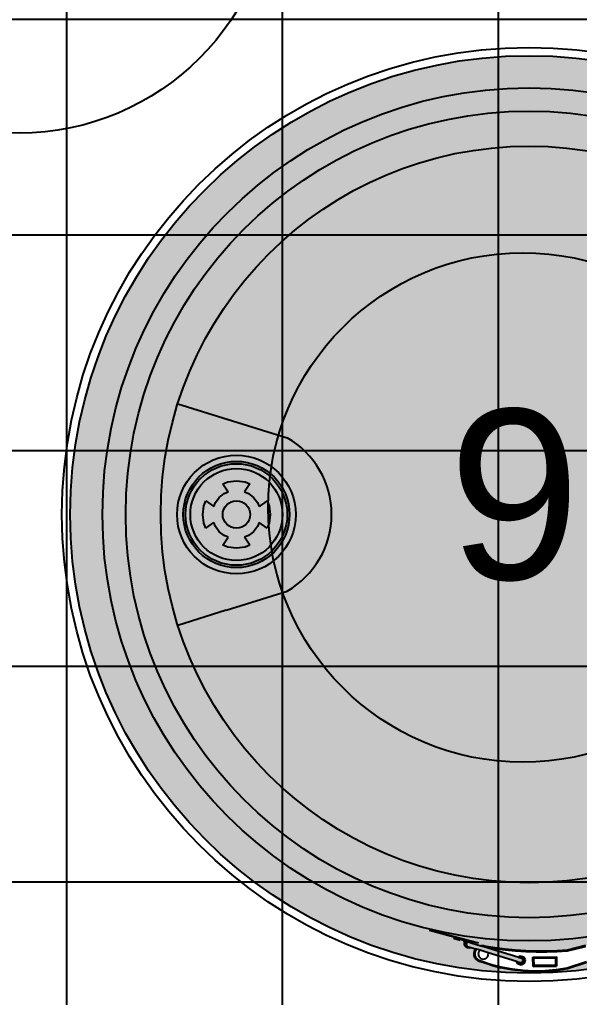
# Model space of a CAD drawing. Header units: millimetres. Extents: x -10849 to 51582, y -14593 to 28921.
# Drawn here: x 16482 to 16812, y 2860 to 3436 of the extents above; entities that cross this region are included whole.
import ezdxf

# ---------------------------------------------------------------- set-up
doc = ezdxf.new("R2010")
doc.units = ezdxf.units.MM
doc.layers.add('A-Door', color=150, linetype='Continuous')
doc.layers.add('Edges', color=7, linetype='Continuous')
doc.styles.get("Standard").update_dxf_attribs({"font": 'arial.ttf'})

# ---------------------------------------------------------------- blocks, each defined once
blk = doc.blocks.new('plasticwaterdrumplan')
at = {"layer": 'Edges'}
for p, q in [((19.145, 3.546), (22.004, 2.658)), ((20.327, 1.451), (20.452, 1.503)), ((20.327, 1.451), (20.468, 1.244)), ((20.452, 1.503), (20.68, 1.533)), ((20.68, 1.533), (20.909, 1.503)), ((21.034, 1.451), (20.892, 1.244)), ((20.909, 1.503), (21.034, 1.451)), ((20.13, 0.968), (20.231, 1.099)), ((20.231, 1.099), (20.363, 1.2)), ((20.363, 1.2), (20.468, 1.244)), ((20.892, 1.244), (20.998, 1.2)), ((20.998, 1.2), (21.129, 1.099)), ((21.129, 1.099), (21.23, 0.968)), ((19.798, 0.65), (19.828, 0.879)), ((19.828, 0.879), (19.879, 1.004)), ((19.879, 1.004), (20.087, 0.862)), ((20.087, 0.862), (20.13, 0.968)), ((20.68, 1.01), (20.773, 0.998)), ((21.23, 0.968), (21.274, 0.862)), ((21.481, 1.004), (21.274, 0.862)), ((21.481, 1.004), (21.533, 0.879)), ((21.533, 0.879), (21.563, 0.65)), ((19.828, 0.422), (19.798, 0.65)), ((21.563, 0.65), (21.533, 0.422)), ((19.879, 0.297), (19.828, 0.422)), ((19.879, 0.297), (20.087, 0.439)), ((20.13, 0.333), (20.087, 0.439)), ((20.231, 0.201), (20.13, 0.333)), ((21.23, 0.333), (21.129, 0.201)), ((21.274, 0.439), (21.23, 0.333)), ((21.481, 0.297), (21.274, 0.439)), ((21.533, 0.422), (21.481, 0.297)), ((20.363, 0.101), (20.231, 0.201)), ((20.327, -0.15), (20.468, 0.057)), ((20.468, 0.057), (20.363, 0.101)), ((20.998, 0.101), (20.892, 0.057)), ((21.034, -0.15), (20.892, 0.057)), ((21.129, 0.201), (20.998, 0.101)), ((20.452, -0.202), (20.327, -0.15)), ((20.68, -0.232), (20.452, -0.202)), ((20.909, -0.202), (20.68, -0.232)), ((21.034, -0.15), (20.909, -0.202)), ((20.411, -1.849), (22.004, -1.354)), ((20.411, -1.849), (19.15, -2.256)), ((25.724, -10.226), (26.594, -10.46)), ((25.728, -10.213), (26.776, -10.493)), ((26.359, -10.433), (26.532, -10.48)), ((26.364, -10.414), (26.537, -10.46)), ((26.537, -10.46), (26.532, -10.48)), ((26.537, -10.46), (26.59, -10.474)), ((26.599, -10.478), (26.59, -10.474)), ((26.594, -10.46), (26.602, -10.462)), ((26.607, -10.483), (26.599, -10.478)), ((26.616, -10.47), (26.602, -10.462)), ((26.602, -10.462), (26.745, -10.5)), ((26.607, -10.483), (26.614, -10.489)), ((26.623, -10.475), (26.616, -10.47)), ((26.629, -10.48), (26.623, -10.475)), ((26.635, -10.486), (26.629, -10.48)), ((26.64, -10.492), (26.635, -10.486)), ((26.621, -10.495), (26.614, -10.489)), ((26.628, -10.503), (26.621, -10.495)), ((26.633, -10.51), (26.628, -10.503)), ((26.638, -10.518), (26.633, -10.51)), ((26.642, -10.527), (26.638, -10.518)), ((26.645, -10.498), (26.64, -10.492)), ((26.641, -10.59), (26.644, -10.566)), ((26.646, -10.615), (26.641, -10.59)), ((26.645, -10.536), (26.642, -10.527)), ((26.644, -10.566), (26.654, -10.544)), ((26.649, -10.506), (26.645, -10.498)), ((26.646, -10.539), (26.645, -10.536)), ((26.65, -10.545), (26.646, -10.539)), ((26.658, -10.638), (26.646, -10.615)), ((26.653, -10.513), (26.649, -10.506)), ((26.65, -10.545), (26.649, -10.55)), ((26.658, -10.529), (26.65, -10.545)), ((26.656, -10.521), (26.653, -10.513)), ((26.654, -10.544), (26.67, -10.525)), ((26.658, -10.529), (26.656, -10.521)), ((26.676, -10.658), (26.658, -10.638)), ((26.662, -10.571), (26.66, -10.586)), ((26.66, -10.586), (26.663, -10.604)), ((26.668, -10.557), (26.662, -10.571)), ((26.663, -10.604), (26.673, -10.622)), ((26.679, -10.543), (26.668, -10.557)), ((26.67, -10.525), (26.692, -10.511)), ((26.673, -10.622), (26.688, -10.639)), ((26.699, -10.674), (26.676, -10.658)), ((26.696, -10.532), (26.679, -10.543)), ((26.696, -10.564), (26.688, -10.594)), ((26.688, -10.594), (26.696, -10.625)), ((26.688, -10.639), (26.708, -10.653)), ((26.692, -10.511), (26.717, -10.502)), ((26.718, -10.525), (26.696, -10.532)), ((26.718, -10.541), (26.696, -10.564)), ((26.696, -10.625), (26.718, -10.648)), ((26.725, -10.684), (26.699, -10.674)), ((26.708, -10.653), (26.731, -10.662)), ((26.717, -10.502), (26.745, -10.5)), ((26.742, -10.523), (26.718, -10.525)), ((26.749, -10.533), (26.718, -10.541)), ((26.718, -10.648), (26.772, -10.664)), ((26.753, -10.689), (26.725, -10.684)), ((26.731, -10.662), (26.756, -10.665)), ((26.767, -10.527), (26.742, -10.523)), ((26.745, -10.5), (26.773, -10.504)), ((26.745, -10.5), (26.772, -10.507)), ((26.78, -10.541), (26.749, -10.533)), ((26.781, -10.686), (26.753, -10.689)), ((26.756, -10.665), (26.772, -10.664)), ((26.791, -10.536), (26.767, -10.527)), ((26.8, -10.515), (26.772, -10.507)), ((26.772, -10.664), (26.81, -10.676)), ((26.773, -10.504), (26.8, -10.515)), ((26.776, -10.493), (27.012, -10.557)), ((26.776, -10.493), (26.8, -10.515)), ((26.78, -10.541), (26.805, -10.549)), ((26.806, -10.678), (26.781, -10.686)), ((26.811, -10.55), (26.791, -10.536)), ((26.8, -10.515), (26.823, -10.531)), ((26.811, -10.55), (26.805, -10.549)), ((26.81, -10.676), (26.806, -10.678)), ((26.81, -10.676), (26.933, -10.714)), ((26.812, -10.551), (26.811, -10.55)), ((26.812, -10.551), (26.846, -10.561)), ((26.823, -10.531), (26.841, -10.551)), ((26.841, -10.551), (26.846, -10.561)), ((26.846, -10.561), (27.073, -10.631)), ((26.926, -10.723), (26.902, -10.773)), ((26.904, -10.774), (26.928, -10.725)), ((26.907, -10.775), (26.931, -10.726)), ((26.911, -10.776), (26.934, -10.729)), ((26.916, -10.778), (26.938, -10.731)), ((26.943, -10.734), (26.921, -10.779)), ((26.933, -10.714), (26.926, -10.723)), ((26.928, -10.725), (26.926, -10.723)), ((26.928, -10.725), (26.936, -10.715)), ((26.931, -10.726), (26.928, -10.725)), ((26.931, -10.726), (26.94, -10.716)), ((26.934, -10.729), (26.931, -10.726)), ((26.936, -10.715), (26.933, -10.714)), ((26.934, -10.729), (26.944, -10.717)), ((26.94, -10.716), (26.936, -10.715)), ((26.938, -10.731), (26.949, -10.719)), ((26.944, -10.717), (26.94, -10.716)), ((26.955, -10.72), (26.943, -10.734)), ((26.949, -10.719), (26.944, -10.717)), ((26.955, -10.72), (26.949, -10.719)), ((27.048, -10.749), (26.955, -10.72)), ((27.073, -10.631), (27.115, -10.627)), ((27.078, -10.633), (27.073, -10.631)), ((27.078, -10.633), (27.114, -10.63)), ((27.087, -10.635), (27.078, -10.633)), ((27.087, -10.635), (27.114, -10.633)), ((27.098, -10.639), (27.087, -10.635)), ((27.098, -10.639), (27.114, -10.638)), ((27.11, -10.643), (27.098, -10.639)), ((27.11, -10.643), (27.114, -10.642)), ((27.114, -10.63), (27.115, -10.627)), ((27.114, -10.633), (27.114, -10.63)), ((27.114, -10.63), (27.168, -10.64)), ((27.114, -10.633), (27.168, -10.643)), ((27.114, -10.638), (27.114, -10.633)), ((27.114, -10.638), (27.167, -10.648)), ((27.114, -10.642), (27.166, -10.652)), ((27.148, -10.654), (27.114, -10.642)), ((27.169, -10.638), (27.115, -10.627)), ((27.165, -10.658), (27.148, -10.654)), ((28.039, -10.928), (27.148, -10.654)), ((27.165, -10.658), (27.434, -10.702)), ((27.435, -10.697), (27.166, -10.652)), ((27.436, -10.692), (27.167, -10.648)), ((27.437, -10.684), (27.168, -10.64)), ((27.436, -10.688), (27.168, -10.643)), ((27.437, -10.682), (27.169, -10.638)), ((27.434, -10.702), (27.704, -10.737)), ((27.705, -10.732), (27.435, -10.697)), ((27.706, -10.723), (27.436, -10.688)), ((27.705, -10.727), (27.436, -10.692)), ((27.437, -10.682), (27.706, -10.717)), ((27.706, -10.72), (27.437, -10.684)), ((27.704, -10.737), (27.975, -10.764)), ((27.976, -10.754), (27.705, -10.727)), ((27.976, -10.759), (27.705, -10.732)), ((27.706, -10.717), (27.977, -10.744)), ((27.977, -10.746), (27.706, -10.72)), ((27.976, -10.75), (27.706, -10.723)), ((29.804, -10.627), (29.334, -10.745)), ((29.805, -10.63), (29.334, -10.747)), ((29.806, -10.633), (29.335, -10.75)), ((29.807, -10.637), (29.335, -10.754)), ((29.808, -10.641), (29.335, -10.759)), ((29.336, -10.764), (29.809, -10.646)), ((26.902, -10.773), (26.891, -10.827)), ((26.891, -10.827), (26.896, -10.882)), ((26.894, -10.827), (26.891, -10.827)), ((26.894, -10.827), (26.904, -10.774)), ((26.898, -10.882), (26.894, -10.827)), ((26.897, -10.828), (26.894, -10.827)), ((26.896, -10.882), (26.914, -10.935)), ((26.898, -10.882), (26.896, -10.882)), ((26.897, -10.828), (26.907, -10.775)), ((26.901, -10.881), (26.897, -10.828)), ((26.902, -10.828), (26.897, -10.828)), ((26.901, -10.881), (26.898, -10.882)), ((26.916, -10.933), (26.898, -10.882)), ((26.906, -10.88), (26.901, -10.881)), ((26.919, -10.932), (26.901, -10.881)), ((26.902, -10.773), (26.904, -10.774)), ((26.902, -10.828), (26.911, -10.776)), ((26.906, -10.88), (26.902, -10.828)), ((26.904, -10.774), (26.907, -10.775)), ((26.906, -10.828), (26.916, -10.778)), ((26.91, -10.879), (26.906, -10.828)), ((26.923, -10.93), (26.906, -10.88)), ((26.907, -10.775), (26.911, -10.776)), ((26.927, -10.928), (26.91, -10.879)), ((26.921, -10.779), (26.912, -10.828)), ((26.912, -10.828), (26.916, -10.878)), ((26.916, -10.933), (26.914, -10.935)), ((26.914, -10.935), (26.945, -10.98)), ((26.916, -10.878), (26.932, -10.925)), ((26.919, -10.932), (26.916, -10.933)), ((26.947, -10.979), (26.916, -10.933)), ((26.923, -10.93), (26.919, -10.932)), ((26.95, -10.976), (26.919, -10.932)), ((26.953, -10.974), (26.923, -10.93)), ((26.956, -10.97), (26.927, -10.928)), ((26.932, -10.925), (26.96, -10.967)), ((26.945, -10.98), (26.947, -10.979)), ((26.945, -10.98), (26.987, -11.016)), ((26.947, -10.979), (26.95, -10.976)), ((26.989, -11.014), (26.947, -10.979)), ((26.95, -10.976), (26.953, -10.974)), ((26.99, -11.011), (26.95, -10.976)), ((26.993, -11.008), (26.953, -10.974)), ((26.995, -11.004), (26.956, -10.97)), ((26.96, -10.967), (26.998, -10.999)), ((27.018, -10.779), (27, -10.846)), ((27, -10.846), (27.018, -10.913)), ((27.048, -10.749), (27.018, -10.779)), ((27.018, -10.913), (27.067, -10.962)), ((27.259, -10.814), (27.048, -10.749)), ((27.067, -10.962), (27.134, -10.98)), ((27.134, -10.98), (27.201, -10.962)), ((27.201, -10.962), (27.25, -10.913)), ((27.25, -10.913), (27.268, -10.846)), ((27.268, -10.846), (27.259, -10.814)), ((28.001, -11.042), (27.259, -10.814)), ((27.975, -10.764), (28.247, -10.782)), ((28.248, -10.767), (27.976, -10.75)), ((28.248, -10.772), (27.976, -10.754)), ((28.247, -10.776), (27.976, -10.759)), ((28.248, -10.762), (27.977, -10.744)), ((28.248, -10.764), (27.977, -10.746)), ((28.039, -10.928), (28.095, -10.896)), ((28.045, -10.93), (28.039, -10.928)), ((28.096, -10.901), (28.045, -10.93)), ((28.052, -10.932), (28.045, -10.93)), ((28.096, -10.907), (28.052, -10.932)), ((28.057, -10.934), (28.052, -10.932)), ((28.097, -10.911), (28.057, -10.934)), ((28.061, -10.935), (28.057, -10.934)), ((28.097, -10.914), (28.061, -10.935)), ((28.065, -10.936), (28.061, -10.935)), ((28.065, -10.936), (28.098, -10.917)), ((28.065, -10.936), (28.106, -10.949)), ((28.095, -10.896), (28.182, -10.919)), ((28.179, -10.924), (28.096, -10.901)), ((28.096, -10.907), (28.096, -10.901)), ((28.176, -10.928), (28.096, -10.907)), ((28.097, -10.911), (28.096, -10.907)), ((28.173, -10.931), (28.097, -10.911)), ((28.097, -10.914), (28.097, -10.911)), ((28.171, -10.934), (28.097, -10.914)), ((28.098, -10.917), (28.097, -10.914)), ((28.098, -10.917), (28.169, -10.936)), ((28.106, -10.949), (28.107, -10.949)), ((28.107, -10.949), (28.11, -10.95)), ((28.11, -10.95), (28.112, -10.951)), ((28.112, -10.951), (28.115, -10.952)), ((28.145, -10.962), (28.115, -10.952)), ((28.166, -10.986), (28.145, -10.962)), ((28.172, -11.018), (28.166, -10.986)), ((28.171, -10.934), (28.169, -10.936)), ((28.169, -10.936), (28.206, -11)), ((28.173, -10.931), (28.171, -10.934)), ((28.209, -11), (28.171, -10.934)), ((28.176, -10.928), (28.173, -10.931)), ((28.212, -11), (28.173, -10.931)), ((28.179, -10.924), (28.176, -10.928)), ((28.217, -10.999), (28.176, -10.928)), ((28.222, -10.998), (28.179, -10.924)), ((28.182, -10.919), (28.228, -10.998)), ((28.2, -11.082), (28.222, -10.998)), ((28.228, -10.998), (28.204, -11.085)), ((28.217, -10.999), (28.222, -10.998)), ((28.519, -10.785), (28.247, -10.776)), ((28.247, -10.782), (28.519, -10.791)), ((28.248, -10.762), (28.52, -10.77)), ((28.52, -10.773), (28.248, -10.764)), ((28.52, -10.776), (28.248, -10.767)), ((28.519, -10.781), (28.248, -10.772)), ((28.433, -10.932), (29.046, -10.923)), ((28.436, -11.169), (28.433, -10.932)), ((28.433, -10.932), (28.438, -10.937)), ((29.041, -10.928), (28.438, -10.937)), ((28.438, -10.937), (28.441, -11.163)), ((28.438, -10.937), (28.443, -10.941)), ((29.036, -10.933), (28.443, -10.941)), ((28.443, -10.941), (28.446, -11.158)), ((28.443, -10.941), (28.447, -10.946)), ((29.032, -10.937), (28.447, -10.946)), ((28.447, -10.946), (28.45, -10.949)), ((28.447, -10.946), (28.45, -11.154)), ((29.029, -10.941), (28.45, -10.949)), ((28.45, -10.949), (28.453, -11.151)), ((28.45, -10.949), (28.453, -10.951)), ((28.453, -10.951), (29.026, -10.943)), ((28.456, -11.148), (28.453, -10.951)), ((28.792, -10.781), (28.519, -10.781)), ((28.792, -10.785), (28.519, -10.785)), ((28.519, -10.791), (28.792, -10.791)), ((28.52, -10.77), (28.791, -10.77)), ((28.791, -10.773), (28.52, -10.773)), ((28.792, -10.776), (28.52, -10.776)), ((29.063, -10.762), (28.791, -10.77)), ((29.063, -10.764), (28.791, -10.773)), ((29.063, -10.768), (28.792, -10.776)), ((29.063, -10.772), (28.792, -10.781)), ((29.064, -10.777), (28.792, -10.785)), ((28.792, -10.791), (29.064, -10.782)), ((29.026, -10.943), (29.029, -10.941)), ((29.026, -10.943), (29.029, -11.14)), ((29.029, -10.941), (29.032, -10.937)), ((29.031, -11.143), (29.029, -10.941)), ((29.032, -10.937), (29.036, -10.933)), ((29.035, -11.146), (29.032, -10.937)), ((29.036, -10.933), (29.041, -10.928)), ((29.039, -11.15), (29.036, -10.933)), ((29.041, -10.928), (29.046, -10.923)), ((29.044, -11.155), (29.041, -10.928)), ((29.046, -10.923), (29.049, -11.16)), ((29.063, -10.762), (29.334, -10.745)), ((29.334, -10.747), (29.063, -10.764)), ((29.335, -10.75), (29.063, -10.768)), ((29.326, -10.756), (29.063, -10.772)), ((29.327, -10.76), (29.064, -10.777)), ((29.064, -10.782), (29.328, -10.765)), ((29.335, -10.754), (29.326, -10.756)), ((29.326, -10.756), (29.327, -10.76)), ((29.327, -10.761), (29.332, -10.759)), ((29.332, -10.759), (29.327, -10.76)), ((29.327, -10.76), (29.327, -10.761)), ((29.327, -10.761), (29.328, -10.765)), ((29.328, -10.766), (29.336, -10.764)), ((29.328, -10.765), (29.336, -10.764)), ((29.328, -10.765), (29.328, -10.766)), ((29.332, -10.759), (29.335, -10.759)), ((29.334, -10.747), (29.334, -10.745)), ((29.335, -10.75), (29.334, -10.747)), ((29.335, -10.754), (29.335, -10.75)), ((29.335, -10.754), (29.335, -10.759)), ((29.335, -10.759), (29.336, -10.764)), ((26.989, -11.014), (26.987, -11.016)), ((26.987, -11.016), (27.037, -11.04)), ((26.99, -11.011), (26.989, -11.014)), ((27.038, -11.038), (26.989, -11.014)), ((26.993, -11.008), (26.99, -11.011)), ((27.039, -11.035), (26.99, -11.011)), ((27.041, -11.031), (26.993, -11.008)), ((27.043, -11.026), (26.995, -11.004)), ((26.998, -10.999), (27.045, -11.022)), ((27.038, -11.038), (27.037, -11.04)), ((27.314, -11.133), (27.037, -11.04)), ((27.314, -11.13), (27.038, -11.038)), ((27.315, -11.127), (27.039, -11.035)), ((27.316, -11.123), (27.041, -11.031)), ((27.318, -11.119), (27.043, -11.026)), ((27.045, -11.022), (27.319, -11.114)), ((27.597, -11.204), (27.314, -11.13)), ((27.314, -11.133), (27.596, -11.206)), ((27.597, -11.2), (27.315, -11.127)), ((27.598, -11.196), (27.316, -11.123)), ((27.599, -11.192), (27.318, -11.119)), ((27.319, -11.114), (27.6, -11.187)), ((27.883, -11.259), (27.596, -11.206)), ((27.884, -11.254), (27.597, -11.2)), ((27.883, -11.257), (27.597, -11.204)), ((27.884, -11.25), (27.598, -11.196)), ((27.885, -11.245), (27.599, -11.192)), ((27.6, -11.187), (27.886, -11.24)), ((28.173, -11.283), (27.884, -11.25)), ((28.173, -11.288), (27.884, -11.254)), ((28.174, -11.279), (27.885, -11.245)), ((27.886, -11.24), (28.174, -11.273)), ((28.038, -11.107), (28.001, -11.042)), ((28.008, -11.044), (28.001, -11.042)), ((28.008, -11.044), (28.042, -11.103)), ((28.015, -11.047), (28.008, -11.044)), ((28.015, -11.047), (28.045, -11.098)), ((28.021, -11.048), (28.015, -11.047)), ((28.021, -11.048), (28.048, -11.095)), ((28.025, -11.05), (28.021, -11.048)), ((28.025, -11.05), (28.05, -11.092)), ((28.028, -11.051), (28.025, -11.05)), ((28.028, -11.051), (28.052, -11.09)), ((28.029, -11.051), (28.028, -11.051)), ((28.052, -11.09), (28.029, -11.051)), ((28.029, -11.051), (28.068, -11.063)), ((28.126, -11.13), (28.038, -11.107)), ((28.045, -11.098), (28.042, -11.103)), ((28.042, -11.103), (28.125, -11.125)), ((28.048, -11.095), (28.045, -11.098)), ((28.045, -11.098), (28.124, -11.12)), ((28.05, -11.092), (28.048, -11.095)), ((28.048, -11.095), (28.124, -11.115)), ((28.052, -11.09), (28.05, -11.092)), ((28.05, -11.092), (28.123, -11.112)), ((28.123, -11.109), (28.052, -11.09)), ((28.078, -11.066), (28.068, -11.063)), ((28.078, -11.066), (28.086, -11.068)), ((28.086, -11.068), (28.088, -11.069)), ((28.088, -11.069), (28.093, -11.071)), ((28.093, -11.071), (28.096, -11.071)), ((28.096, -11.071), (28.099, -11.072)), ((28.099, -11.072), (28.101, -11.073)), ((28.106, -11.074), (28.101, -11.073)), ((28.106, -11.074), (28.137, -11.069)), ((28.187, -11.072), (28.123, -11.109)), ((28.123, -11.112), (28.189, -11.074)), ((28.123, -11.112), (28.123, -11.109)), ((28.124, -11.115), (28.123, -11.112)), ((28.124, -11.115), (28.192, -11.076)), ((28.124, -11.12), (28.196, -11.079)), ((28.124, -11.12), (28.124, -11.115)), ((28.125, -11.125), (28.124, -11.12)), ((28.125, -11.125), (28.2, -11.082)), ((28.204, -11.085), (28.126, -11.13)), ((28.137, -11.069), (28.161, -11.048)), ((28.161, -11.048), (28.172, -11.018)), ((28.206, -11), (28.187, -11.072)), ((28.189, -11.074), (28.187, -11.072)), ((28.189, -11.074), (28.209, -11)), ((28.192, -11.076), (28.189, -11.074)), ((28.192, -11.076), (28.212, -11)), ((28.196, -11.079), (28.192, -11.076)), ((28.196, -11.079), (28.217, -10.999)), ((28.2, -11.082), (28.196, -11.079)), ((28.206, -11), (28.209, -11)), ((28.209, -11), (28.212, -11)), ((28.212, -11), (28.217, -10.999)), ((28.436, -11.169), (29.049, -11.16)), ((28.441, -11.163), (28.436, -11.169)), ((29.044, -11.155), (28.441, -11.163)), ((28.446, -11.158), (28.441, -11.163)), ((29.039, -11.15), (28.446, -11.158)), ((28.45, -11.154), (28.446, -11.158)), ((29.035, -11.146), (28.45, -11.154)), ((28.453, -11.151), (28.45, -11.154)), ((29.031, -11.143), (28.453, -11.151)), ((28.456, -11.148), (28.453, -11.151)), ((29.029, -11.14), (28.456, -11.148)), ((28.754, -11.28), (29.043, -11.254)), ((29.031, -11.143), (29.029, -11.14)), ((29.035, -11.146), (29.031, -11.143)), ((29.039, -11.15), (29.035, -11.146)), ((29.044, -11.155), (29.039, -11.15)), ((29.043, -11.254), (29.327, -11.208)), ((29.049, -11.16), (29.044, -11.155)), ((29.327, -11.213), (29.044, -11.259)), ((29.329, -11.218), (29.045, -11.264)), ((29.331, -11.222), (29.045, -11.268)), ((29.332, -11.225), (29.045, -11.271)), ((29.046, -11.274), (29.333, -11.227)), ((29.327, -11.208), (29.33, -11.207)), ((29.327, -11.211), (29.327, -11.208)), ((29.327, -11.211), (29.33, -11.21)), ((29.327, -11.211), (29.327, -11.213)), ((29.331, -11.212), (29.327, -11.213)), ((29.327, -11.213), (29.329, -11.216)), ((29.83, -11.053), (29.329, -11.216)), ((29.329, -11.216), (29.329, -11.218)), ((29.329, -11.218), (29.33, -11.22)), ((29.33, -11.21), (29.827, -11.048)), ((29.832, -11.057), (29.33, -11.22)), ((29.33, -11.207), (29.33, -11.21)), ((29.33, -11.21), (29.331, -11.212)), ((29.33, -11.22), (29.331, -11.222)), ((29.331, -11.222), (29.332, -11.225)), ((29.834, -11.061), (29.332, -11.225)), ((29.332, -11.225), (29.333, -11.227)), ((29.836, -11.063), (29.333, -11.227)), ((29.333, -11.227), (29.334, -11.23)), ((29.837, -11.066), (29.334, -11.23)), ((28.173, -11.291), (27.883, -11.257)), ((28.172, -11.294), (27.883, -11.259)), ((28.172, -11.294), (28.464, -11.307)), ((28.464, -11.297), (28.173, -11.283)), ((28.464, -11.301), (28.173, -11.288)), ((28.464, -11.304), (28.173, -11.291)), ((28.174, -11.273), (28.464, -11.287)), ((28.464, -11.292), (28.174, -11.279)), ((28.464, -11.287), (28.754, -11.28)), ((28.754, -11.286), (28.464, -11.292)), ((28.755, -11.29), (28.464, -11.297)), ((28.755, -11.295), (28.464, -11.301)), ((28.755, -11.298), (28.464, -11.304)), ((28.755, -11.3), (28.464, -11.307)), ((29.044, -11.259), (28.754, -11.286)), ((29.045, -11.264), (28.755, -11.29)), ((29.045, -11.268), (28.755, -11.295)), ((29.045, -11.271), (28.755, -11.298)), ((29.046, -11.274), (28.755, -11.3))]:
    blk.add_line(p, q, dxfattribs=at)
for centre, radius in [((28.334, 0.652), 12.215), ((28.334, 0.652), 11.999), ((28.334, 0.652), 11.157), ((28.334, 0.652), 10.549), ((28.334, 0.652), 9.633), ((20.68, 0.65), 1.552), ((20.68, 0.65), 1.39), ((20.68, 0.65), 1.329), ((20.68, 0.65), 1.204), ((20.68, 0.65), 0.36)]:
    blk.add_circle(centre, radius, dxfattribs=at)
blk.add_arc((20.855, 0.652), 2.312, 299.8169, 60.1831, dxfattribs=at)

msp = doc.modelspace()

# ---------------------------------------------------------------- hatches: boundary and pattern name
at = {"true_color": 0x939598}
h = msp.add_hatch(dxfattribs=at)
h.set_pattern_fill('ANSI37', color=252, scale=40, angle=-45)
h.set_pattern_definition([(0, (0, -120), (3e-14, 127), []), (90, (0, -120), (-127, 4e-14), [])])
h.paths.add_polyline_path([(17088.87, 2679.14), (17088.87, 3679.14), (15888.87, 3679.14), (15888.87, 2679.14)])
h = msp.add_hatch(color=5)
h.dxf.hatch_style = 1
h.paths.add_polyline_path([(17052.4, 3144.41, 1), (16512.04, 3144.41, 1)])
h.paths.add_polyline_path([(16530.99, 3144.41, -1), (17033.44, 3144.41, -1)], flags=16)
h.paths.add_polyline_path([(16544.68, 3144.41, -1), (17019.75, 3144.41, -1)], flags=0)
h.paths.add_polyline_path([(16565.31, 3144.41, -1), (16999.12, 3144.41, -1)], flags=0)
h.paths.add_polyline_path([(16919.6, 3144.38, -1), (16989.49, 3144.38, -1)], flags=0)
h.paths.add_polyline_path([(16923.24, 3144.38, -1), (16985.85, 3144.38, -1)], flags=0)
h.paths.add_polyline_path([(16924.63, 3144.38, -1), (16984.46, 3144.38, -1)], flags=0)
h.paths.add_polyline_path([(16927.42, 3144.38, -1), (16981.67, 3144.38, -1)], flags=0)
h.paths.add_polyline_path([(16972.57, 3136.42), (16967.91, 3139.61), (16966.93, 3137.23), (16964.65, 3134.27), (16961.69, 3132), (16959.32, 3131.01), (16962.51, 3126.35), (16959.69, 3125.18), (16954.54, 3124.5), (16949.4, 3125.18), (16946.58, 3126.35), (16949.77, 3131.01), (16947.4, 3132), (16944.43, 3134.27), (16942.16, 3137.23), (16941.18, 3139.61), (16936.52, 3136.42), (16935.35, 3139.23), (16934.67, 3144.38), (16935.35, 3149.52), (16936.52, 3152.34), (16941.18, 3149.15), (16942.16, 3151.53), (16944.43, 3154.49), (16947.4, 3156.76), (16949.77, 3157.74), (16946.58, 3162.41), (16949.4, 3163.57), (16954.54, 3164.25), (16959.69, 3163.57), (16962.51, 3162.41), (16959.32, 3157.74), (16961.69, 3156.76), (16964.65, 3154.49), (16966.93, 3151.53), (16967.91, 3149.15), (16972.57, 3152.34), (16973.74, 3149.52), (16974.42, 3144.38), (16973.74, 3139.23)], flags=0)
h.paths.add_polyline_path([(16946.45, 3144.38, -1), (16962.64, 3144.38, -1)], flags=0)
h.paths.add_polyline_path([(16737.76, 2894.81), (16741.65, 2893.77), (16741.77, 2894.2), (16737.88, 2895.25)], flags=16)
h.paths.add_polyline_path([(16748.72, 2891.92), (16748.85, 2891.89), (16748.6, 2892.16)], flags=16)
h.paths.add_polyline_path([(16858.05, 2898.96), (16857.95, 2898.98), (16856.82, 2898.32), (16855.28, 2897.45), (16853.73, 2896.6), (16852.15, 2895.76), (16850.55, 2894.94), (16849.33, 2894.33), (16848.52, 2893.94), (16838.01, 2889.11), (16827.18, 2884.65), (16816.07, 2880.56), (16804.74, 2876.88), (16804.72, 2876.93), (16798.25, 2875.88), (16791.71, 2875.3), (16785.15, 2875.13), (16778.59, 2875.44), (16772.06, 2876.21), (16765.61, 2877.4), (16759.25, 2879.05), (16753.02, 2881.14), (16751.9, 2881.68), (16750.95, 2882.49), (16750.25, 2883.52), (16749.84, 2884.69), (16749.74, 2885.93), (16749.97, 2887.16), (16750.62, 2888.51), (16747.94, 2889.34), (16746.96, 2889.01), (16745.67, 2889.21), (16744.62, 2889.93), (16744.08, 2890.99), (16744.2, 2892.1), (16744.21, 2892.1), (16744.28, 2892.24), (16744.22, 2892.4), (16744.21, 2892.42), (16744.19, 2892.49), (16744.12, 2892.69), (16744.04, 2892.89), (16743.93, 2893.07), (16743.8, 2893.25), (16743.66, 2893.41), (16743.5, 2893.55), (16743.33, 2893.68), (16743.15, 2893.79), (16742.96, 2893.89), (16741.77, 2894.2), (16723.46, 2899.46), (16743.05, 2894.22), (16747.15, 2893.45), (16747.68, 2892.97), (16747.07, 2893.14), (16746.45, 2893.3), (16745.83, 2893.25), (16745.25, 2893.06), (16744.76, 2892.74), (16744.39, 2892.32), (16744.17, 2891.81), (16744.11, 2891.27), (16744.22, 2890.72), (16744.48, 2890.2), (16744.89, 2889.74), (16745.4, 2889.39), (16746, 2889.16), (16746.63, 2889.06), (16747.25, 2889.11), (16747.83, 2889.3), (16747.9, 2889.35), (16747.05, 2889.61), (16746.41, 2889.56), (16745.34, 2889.98), (16744.65, 2890.75), (16744.46, 2891.74), (16745.12, 2892.5), (16746.1, 2892.82), (16747.24, 2892.65), (16747.95, 2892.16), (16747.23, 2892.38), (16746.54, 2892.57), (16745.85, 2892.38), (16745.34, 2891.87), (16745.15, 2891.18), (16745.34, 2890.49), (16745.85, 2889.98), (16747.05, 2889.61), (16747.9, 2889.35), (16750.69, 2888.49), (16750.75, 2888.47), (16750.83, 2888.45), (16750.93, 2888.42), (16751.04, 2888.38), (16751.17, 2888.34), (16753.28, 2887.69), (16758.02, 2886.24), (16774.73, 2881.1), (16775.18, 2880.96), (16776.25, 2880.63), (16776.46, 2880.56), (16776.91, 2880.43), (16777.1, 2880.37), (16777.79, 2880.5), (16778.34, 2880.97), (16778.57, 2881.65), (16778.44, 2882.36), (16777.97, 2882.9), (16777.32, 2883.13), (16776.17, 2883.48), (16776.09, 2883.51), (16775.99, 2883.54), (16775.87, 2883.57), (16755.52, 2889.83), (16754.75, 2890.1), (16754.68, 2890.09), (16754.14, 2890.26), (16753.96, 2890.31), (16753.84, 2890.35), (16754.77, 2890.44), (16755.99, 2890.21), (16762.03, 2889.21), (16768.1, 2888.42), (16774.19, 2887.82), (16780.29, 2887.42), (16786.41, 2887.22), (16792.53, 2887.22), (16798.64, 2887.42), (16804.75, 2887.8), (16815.33, 2890.44), (16826.09, 2893.32), (16836.79, 2896.38), (16847.43, 2899.62), (16848.56, 2899.98), (16850.08, 2900.42), (16851.6, 2900.85), (16853.13, 2901.25), (16854.67, 2901.63), (16855.82, 2901.9), (16856.69, 2901.67), (16857.73, 2901.04), (16857.86, 2900.72), (16858.19, 2900.28)], flags=16)
h.paths.add_polyline_path([(16858.07, 2899.42), (16858.09, 2899.42), (16858.08, 2899.46)], flags=16)
h.paths.add_polyline_path([(16792.53, 2886.88), (16798.66, 2887.08), (16804.14, 2887.43), (16804.57, 2887.54), (16798.65, 2887.19), (16792.53, 2886.99)], flags=0)
h.paths.add_polyline_path([(16804.54, 2887.67), (16798.65, 2887.28), (16798.66, 2886.96), (16804.6, 2887.35), (16804.59, 2887.43), (16804.58, 2887.46)], flags=0)
h.paths.add_polyline_path([(16792.53, 2886.76), (16786.4, 2886.76), (16780.27, 2886.96), (16774.15, 2887.36), (16768.04, 2887.96), (16761.96, 2888.76), (16755.91, 2889.76), (16755.52, 2889.83), (16754.49, 2890.19), (16754.39, 2890.18), (16754.52, 2890.14), (16755.93, 2889.88), (16761.98, 2888.88), (16768.06, 2888.08), (16774.16, 2887.48), (16780.27, 2887.08), (16786.4, 2886.88), (16792.53, 2886.88)], flags=16)
h.paths.add_polyline_path([(16858.24, 2899.86), (16857.9, 2899.8), (16857.82, 2899.01), (16857.85, 2899), (16857.93, 2898.99), (16857.2, 2898.54), (16856.05, 2897.88), (16854.51, 2897.02), (16852.94, 2896.17), (16851.35, 2895.35), (16850.14, 2894.74), (16850.09, 2894.78), (16849.28, 2894.38), (16848.47, 2893.98), (16837.96, 2889.16), (16827.14, 2884.7), (16816.04, 2880.62), (16804.58, 2876.89), (16804.58, 2876.97), (16798.25, 2875.94), (16791.71, 2875.34), (16785.15, 2875.19), (16778.59, 2875.5), (16772.07, 2876.26), (16765.62, 2877.46), (16759.27, 2879.11), (16753.05, 2881.2), (16751.93, 2881.73), (16751, 2882.53), (16750.31, 2883.55), (16749.9, 2884.71), (16749.81, 2885.93), (16750.03, 2887.14), (16750.56, 2888.25), (16750.51, 2888.28), (16750.69, 2888.49), (16751.17, 2888.34), (16750.9, 2888.03), (16750.41, 2887.02), (16750.2, 2885.91), (16750.29, 2884.79), (16750.66, 2883.73), (16751.3, 2882.8), (16752.15, 2882.06), (16753.19, 2881.56), (16759.38, 2879.49), (16765.71, 2877.85), (16772.13, 2876.65), (16778.62, 2875.89), (16785.15, 2875.59), (16791.69, 2875.73), (16798.2, 2876.33), (16804.58, 2877.37), (16805.05, 2877.45), (16815.85, 2880.96), (16826.9, 2885.03), (16837.68, 2889.47), (16848.15, 2894.28), (16849.75, 2895.06), (16851.34, 2895.87), (16852.13, 2896.28), (16853.68, 2897.11), (16854.46, 2897.54), (16855.98, 2898.39), (16857.22, 2899.11), (16857.29, 2899.33), (16857.33, 2899.69), (16857.29, 2900.03), (16857.15, 2900.36), (16856.94, 2900.65), (16856.65, 2900.91), (16856.28, 2901.13), (16855.85, 2901.31), (16855.57, 2901.38), (16854.37, 2901.1), (16853.61, 2900.91), (16852.1, 2900.52), (16851.35, 2900.31), (16849.85, 2899.89), (16849.1, 2899.67), (16836.95, 2895.96), (16826.22, 2892.89), (16815.43, 2890.01), (16804.78, 2887.36), (16804.6, 2887.32), (16804.53, 2887.74), (16798.64, 2887.35), (16792.53, 2887.16), (16792.53, 2886.99), (16786.4, 2886.99), (16780.28, 2887.19), (16774.17, 2887.59), (16768.07, 2888.19), (16762, 2888.99), (16755.95, 2889.98), (16754.4, 2890.28), (16754.14, 2890.26), (16753.96, 2890.31), (16754.76, 2890.38), (16755.98, 2890.15), (16762.02, 2889.15), (16768.09, 2888.35), (16774.18, 2887.76), (16780.29, 2887.36), (16786.41, 2887.16), (16792.53, 2887.16), (16798.64, 2887.35), (16804.75, 2887.75), (16815.35, 2890.38), (16826.11, 2893.26), (16836.81, 2896.32), (16847.45, 2899.57), (16848.58, 2899.92), (16850.1, 2900.37), (16851.62, 2900.79), (16853.15, 2901.19), (16854.68, 2901.57), (16855.79, 2901.83), (16855.82, 2901.9), (16856.38, 2901.73), (16856.4, 2901.75), (16857.16, 2901.43), (16857.85, 2900.82)], flags=16)
h.paths.add_polyline_path([(16857.91, 2900.62), (16857.92, 2900.63), (16857.86, 2900.69)], flags=16)
h.paths.add_polyline_path([(16848.33, 2894.11), (16837.85, 2889.29), (16827.04, 2884.84), (16815.96, 2880.76), (16804.66, 2877.08), (16804.7, 2876.99), (16816.01, 2880.68), (16827.1, 2884.76), (16837.91, 2889.22), (16848.41, 2894.04), (16849.22, 2894.43), (16850.03, 2894.83), (16850.83, 2895.24), (16851.63, 2895.65), (16852.42, 2896.06), (16853.21, 2896.48), (16853.99, 2896.9), (16854.77, 2897.32), (16855.54, 2897.75), (16856.3, 2898.19), (16857.06, 2898.62), (16857.31, 2898.77), (16857.35, 2898.91), (16855.83, 2898.03), (16854.29, 2897.17), (16852.73, 2896.33), (16851.15, 2895.51), (16849.54, 2894.7)], flags=0)
h.paths.add_polyline_path([(16805.09, 2877.34), (16804.59, 2877.25), (16804.62, 2877.19)], flags=0)
h.paths.add_polyline_path([(16857.95, 2900.21), (16857.78, 2900.17), (16857.66, 2899.09), (16856.59, 2898.46), (16855.06, 2897.6), (16853.51, 2896.75), (16851.94, 2895.92), (16850.35, 2895.1), (16849.14, 2894.5), (16849.05, 2894.58), (16849.85, 2894.98), (16850.65, 2895.38), (16851.45, 2895.79), (16852.23, 2896.2), (16853.02, 2896.62), (16853.8, 2897.04), (16854.57, 2897.46), (16855.34, 2897.89), (16856.1, 2898.32), (16856.85, 2898.75), (16857.48, 2899.12), (16857.54, 2899.73), (16857.49, 2900.09), (16857.36, 2900.43), (16857.13, 2900.73), (16856.83, 2901.01), (16856.44, 2901.24), (16855.99, 2901.42), (16855.63, 2901.52), (16855.11, 2901.39), (16854.35, 2901.21), (16853.59, 2901.02), (16852.83, 2900.83), (16852.07, 2900.63), (16851.31, 2900.42), (16850.56, 2900.21), (16849.81, 2900), (16849.06, 2899.78), (16848.31, 2899.55), (16847.56, 2899.32), (16836.91, 2896.07), (16826.19, 2893), (16815.41, 2890.12), (16804.77, 2887.48), (16804.78, 2887.36), (16804.26, 2887.33), (16804.77, 2887.49), (16804.75, 2887.68), (16815.36, 2890.32), (16826.13, 2893.19), (16836.84, 2896.25), (16847.48, 2899.5), (16848.61, 2899.85), (16850.12, 2900.3), (16851.64, 2900.72), (16853.16, 2901.12), (16854.69, 2901.5), (16855.75, 2901.75), (16855.79, 2901.83), (16856.33, 2901.69), (16856.38, 2901.73), (16856.88, 2901.52), (16857.31, 2901.27), (16857.22, 2901.22)], flags=0)
h.paths.add_polyline_path([(16857.19, 2900.97), (16856.59, 2901.33), (16856.12, 2901.53), (16855.7, 2901.64), (16855.09, 2901.5), (16854.33, 2901.32), (16853.56, 2901.13), (16852.8, 2900.93), (16852.04, 2900.73), (16851.28, 2900.53), (16850.53, 2900.32), (16849.77, 2900.1), (16849.02, 2899.88), (16848.27, 2899.65), (16848.18, 2899.86), (16849.32, 2900.2), (16850.84, 2900.64), (16852.37, 2901.05), (16853.9, 2901.44), (16855.47, 2901.82), (16856.24, 2901.62), (16856.33, 2901.69), (16856.82, 2901.48), (16857.24, 2901.23), (16857.07, 2901.14)], flags=16)
h.paths.add_polyline_path([(16852.49, 2896.01), (16853.28, 2896.43), (16854.06, 2896.85), (16854.84, 2897.28), (16855.61, 2897.71), (16856.76, 2898.36), (16857.13, 2898.58), (16855.99, 2897.92), (16854.45, 2897.06), (16852.88, 2896.22)], flags=16)
h.paths.add_polyline_path([(16855.07, 2901.59), (16855.06, 2901.66), (16854.29, 2901.48), (16854.31, 2901.41)], flags=0)
h.paths.add_polyline_path([(16849.74, 2900.19), (16849.72, 2900.25), (16850.48, 2900.47), (16850.5, 2900.4)], flags=0)
h.paths.add_polyline_path([(16798.24, 2876.01), (16791.71, 2875.41), (16785.15, 2875.27), (16778.6, 2875.57), (16772.08, 2876.33), (16765.64, 2877.53), (16759.29, 2879.18), (16753.07, 2881.26), (16751.97, 2881.79), (16751.05, 2882.58), (16750.37, 2883.58), (16749.97, 2884.72), (16749.88, 2885.93), (16750.1, 2887.12), (16750.63, 2888.21), (16750.86, 2888.48), (16750.7, 2888.16), (16750.98, 2888.48), (16750.3, 2887.05), (16750.08, 2885.92), (16750.17, 2884.76), (16750.55, 2883.67), (16751.21, 2882.72), (16752.09, 2881.96), (16753.15, 2881.45), (16759.35, 2879.38), (16765.68, 2877.73), (16772.11, 2876.53), (16778.61, 2875.77), (16785.15, 2875.47), (16791.69, 2875.62), (16798.21, 2876.22), (16804.59, 2877.25), (16804.58, 2877.29), (16804.66, 2877.32), (16804.71, 2877.07)], flags=0)
h.paths.add_polyline_path([(16798.25, 2883.78), (16798.33, 2878.45), (16784.52, 2878.25), (16784.45, 2883.59)], flags=0)
h.paths.add_polyline_path([(16797.87, 2883.38), (16797.93, 2878.83), (16784.91, 2878.65), (16784.85, 2883.2)], flags=0)
h.paths.add_polyline_path([(16778.81, 2883.87), (16779.83, 2882.1), (16779.31, 2880.13), (16777.54, 2879.11), (16775.57, 2879.64), (16774.73, 2881.1), (16774.89, 2881.05), (16775.36, 2880.9), (16775.87, 2880.03), (16777.47, 2879.6), (16778.92, 2880.43), (16779.35, 2882.04), (16778.51, 2883.48), (16776.91, 2883.91), (16776.17, 2883.48), (16775.57, 2883.66), (16776.84, 2884.4)], flags=0)
h.paths.add_polyline_path([(16778.74, 2883.77), (16779.71, 2882.08), (16779.21, 2880.21), (16777.52, 2879.24), (16775.65, 2879.74), (16774.89, 2881.05), (16775.34, 2880.91), (16775.91, 2879.95), (16777.48, 2879.53), (16778.97, 2880.39), (16779.41, 2882.05), (16778.55, 2883.53), (16776.9, 2883.97), (16776.09, 2883.51), (16775.73, 2883.62), (16776.86, 2884.27)], flags=0)
h.paths.add_polyline_path([(16775.65, 2879.95), (16775.78, 2879.91), (16775.18, 2880.96), (16775.04, 2881)], flags=0)
h.paths.add_polyline_path([(16775.95, 2879.77), (16775.83, 2879.98), (16775.72, 2879.83)], flags=0)
h.paths.add_polyline_path([(16778.66, 2883.67), (16779.59, 2882.07), (16779.11, 2880.28), (16777.51, 2879.35), (16777.49, 2879.45), (16779.03, 2880.34), (16779.49, 2882.06), (16778.6, 2883.59), (16776.76, 2884.09), (16776.88, 2884.15)], flags=0)
h.paths.add_polyline_path([(16747.95, 2892.16), (16747.93, 2892.18), (16747.79, 2892.21)], flags=0)
h.paths.add_polyline_path([(16744.79, 2892.21), (16744.41, 2891.35), (16744.51, 2891.16), (16744.61, 2892.09)], flags=16)
h.paths.add_polyline_path([(16747.68, 2892.97), (16747.08, 2893.2), (16746.45, 2893.3), (16743.53, 2894.07), (16744.24, 2893.37), (16744.37, 2893.01), (16744.29, 2893.18), (16744.2, 2893.34), (16744.09, 2893.49), (16743.97, 2893.63), (16743.84, 2893.76), (16743.7, 2893.88), (16743.55, 2893.98), (16743.22, 2894.15), (16746.45, 2893.3), (16747.41, 2893.16)], flags=16)
h.paths.add_polyline_path([(16574.94, 3144.38, -1), (16644.84, 3144.38, -1)], flags=0)
h.paths.add_polyline_path([(16578.58, 3144.38, -1), (16641.2, 3144.38, -1)], flags=0)
h.paths.add_polyline_path([(16579.97, 3144.38, -1), (16639.81, 3144.38, -1)], flags=0)
h.paths.add_polyline_path([(16582.77, 3144.38, -1), (16637.01, 3144.38, -1)], flags=0)
h.paths.add_polyline_path([(16629.08, 3139.23), (16627.92, 3136.42), (16623.25, 3139.61), (16622.27, 3137.23), (16620, 3134.27), (16617.04, 3132), (16614.66, 3131.01), (16617.85, 3126.35), (16615.03, 3125.18), (16609.89, 3124.5), (16604.74, 3125.18), (16601.93, 3126.35), (16605.12, 3131.01), (16602.74, 3132), (16599.78, 3134.27), (16597.51, 3137.23), (16596.52, 3139.61), (16591.86, 3136.42), (16590.69, 3139.23), (16590.01, 3144.38), (16590.69, 3149.52), (16591.86, 3152.34), (16596.52, 3149.15), (16597.51, 3151.53), (16599.78, 3154.49), (16602.74, 3156.76), (16605.12, 3157.74), (16601.93, 3162.41), (16604.74, 3163.57), (16609.89, 3164.25), (16615.03, 3163.57), (16617.85, 3162.41), (16614.66, 3157.74), (16617.04, 3156.76), (16620, 3154.49), (16622.27, 3151.53), (16623.25, 3149.15), (16627.92, 3152.34), (16629.08, 3149.52), (16629.76, 3144.38)], flags=0)
h.paths.add_polyline_path([(16601.79, 3144.38, -1), (16617.98, 3144.38, -1)], flags=0)
h = msp.add_hatch(color=5)
h.dxf.hatch_style = 1
h.paths.add_polyline_path([(17033.44, 3144.41, 1), (16530.99, 3144.41, 1)])
h.paths.add_polyline_path([(16544.68, 3144.41, -1), (17019.75, 3144.41, -1)], flags=16)
h.paths.add_polyline_path([(16565.31, 3144.41, -1), (16999.12, 3144.41, -1)], flags=0)
h.paths.add_polyline_path([(16919.6, 3144.38, -1), (16989.49, 3144.38, -1)], flags=0)
h.paths.add_polyline_path([(16923.24, 3144.38, -1), (16985.85, 3144.38, -1)], flags=0)
h.paths.add_polyline_path([(16924.63, 3144.38, -1), (16984.46, 3144.38, -1)], flags=0)
h.paths.add_polyline_path([(16927.42, 3144.38, -1), (16981.67, 3144.38, -1)], flags=0)
h.paths.add_polyline_path([(16972.57, 3136.42), (16967.91, 3139.61), (16966.93, 3137.23), (16964.65, 3134.27), (16961.69, 3132), (16959.32, 3131.01), (16962.51, 3126.35), (16959.69, 3125.18), (16954.54, 3124.5), (16949.4, 3125.18), (16946.58, 3126.35), (16949.77, 3131.01), (16947.4, 3132), (16944.43, 3134.27), (16942.16, 3137.23), (16941.18, 3139.61), (16936.52, 3136.42), (16935.35, 3139.23), (16934.67, 3144.38), (16935.35, 3149.52), (16936.52, 3152.34), (16941.18, 3149.15), (16942.16, 3151.53), (16944.43, 3154.49), (16947.4, 3156.76), (16949.77, 3157.74), (16946.58, 3162.41), (16949.4, 3163.57), (16954.54, 3164.25), (16959.69, 3163.57), (16962.51, 3162.41), (16959.32, 3157.74), (16961.69, 3156.76), (16964.65, 3154.49), (16966.93, 3151.53), (16967.91, 3149.15), (16972.57, 3152.34), (16973.74, 3149.52), (16974.42, 3144.38), (16973.74, 3139.23)], flags=0)
h.paths.add_polyline_path([(16946.45, 3144.38, -1), (16962.64, 3144.38, -1)], flags=0)
h.paths.add_polyline_path([(16574.94, 3144.38, -1), (16644.84, 3144.38, -1)], flags=0)
h.paths.add_polyline_path([(16578.58, 3144.38, -1), (16641.2, 3144.38, -1)], flags=0)
h.paths.add_polyline_path([(16579.97, 3144.38, -1), (16639.81, 3144.38, -1)], flags=0)
h.paths.add_polyline_path([(16582.77, 3144.38, -1), (16637.01, 3144.38, -1)], flags=0)
h.paths.add_polyline_path([(16629.76, 3144.38), (16629.08, 3139.23), (16627.92, 3136.42), (16623.25, 3139.61), (16622.27, 3137.23), (16620, 3134.27), (16617.04, 3132), (16614.66, 3131.01), (16617.85, 3126.35), (16615.03, 3125.18), (16609.89, 3124.5), (16604.74, 3125.18), (16601.93, 3126.35), (16605.12, 3131.01), (16602.74, 3132), (16599.78, 3134.27), (16597.51, 3137.23), (16596.52, 3139.61), (16591.86, 3136.42), (16590.69, 3139.23), (16590.01, 3144.38), (16590.69, 3149.52), (16591.86, 3152.34), (16596.52, 3149.15), (16597.51, 3151.53), (16599.78, 3154.49), (16602.74, 3156.76), (16605.12, 3157.74), (16601.93, 3162.41), (16604.74, 3163.57), (16609.89, 3164.25), (16615.03, 3163.57), (16617.85, 3162.41), (16614.66, 3157.74), (16617.04, 3156.76), (16620, 3154.49), (16622.27, 3151.53), (16623.25, 3149.15), (16627.92, 3152.34), (16629.08, 3149.52)], flags=0)
h.paths.add_polyline_path([(16601.79, 3144.38, -1), (16617.98, 3144.38, -1)], flags=0)
h = msp.add_hatch(color=5)
h.dxf.hatch_style = 1
h.paths.add_polyline_path([(17019.75, 3144.41, 1), (16544.68, 3144.41, 1)])
h.paths.add_polyline_path([(16565.31, 3144.41, -1), (16999.12, 3144.41, -1)], flags=16)
h.paths.add_polyline_path([(16919.6, 3144.38, -1), (16989.49, 3144.38, -1)], flags=0)
h.paths.add_polyline_path([(16923.24, 3144.38, -1), (16985.85, 3144.38, -1)], flags=0)
h.paths.add_polyline_path([(16924.63, 3144.38, -1), (16984.46, 3144.38, -1)], flags=0)
h.paths.add_polyline_path([(16927.42, 3144.38, -1), (16981.67, 3144.38, -1)], flags=0)
h.paths.add_polyline_path([(16972.57, 3136.42), (16967.91, 3139.61), (16966.93, 3137.23), (16964.65, 3134.27), (16961.69, 3132), (16959.32, 3131.01), (16962.51, 3126.35), (16959.69, 3125.18), (16954.54, 3124.5), (16949.4, 3125.18), (16946.58, 3126.35), (16949.77, 3131.01), (16947.4, 3132), (16944.43, 3134.27), (16942.16, 3137.23), (16941.18, 3139.61), (16936.52, 3136.42), (16935.35, 3139.23), (16934.67, 3144.38), (16935.35, 3149.52), (16936.52, 3152.34), (16941.18, 3149.15), (16942.16, 3151.53), (16944.43, 3154.49), (16947.4, 3156.76), (16949.77, 3157.74), (16946.58, 3162.41), (16949.4, 3163.57), (16954.54, 3164.25), (16959.69, 3163.57), (16962.51, 3162.41), (16959.32, 3157.74), (16961.69, 3156.76), (16964.65, 3154.49), (16966.93, 3151.53), (16967.91, 3149.15), (16972.57, 3152.34), (16973.74, 3149.52), (16974.42, 3144.38), (16973.74, 3139.23)], flags=0)
h.paths.add_polyline_path([(16946.45, 3144.38, -1), (16962.64, 3144.38, -1)], flags=0)
h.paths.add_polyline_path([(16574.94, 3144.38, -1), (16644.84, 3144.38, -1)], flags=0)
h.paths.add_polyline_path([(16578.58, 3144.38, -1), (16641.2, 3144.38, -1)], flags=0)
h.paths.add_polyline_path([(16579.97, 3144.38, -1), (16639.81, 3144.38, -1)], flags=0)
h.paths.add_polyline_path([(16582.77, 3144.38, -1), (16637.01, 3144.38, -1)], flags=0)
h.paths.add_polyline_path([(16629.76, 3144.38), (16629.08, 3139.23), (16627.92, 3136.42), (16623.25, 3139.61), (16622.27, 3137.23), (16620, 3134.27), (16617.04, 3132), (16614.66, 3131.01), (16617.85, 3126.35), (16615.03, 3125.18), (16609.89, 3124.5), (16604.74, 3125.18), (16601.93, 3126.35), (16605.12, 3131.01), (16602.74, 3132), (16599.78, 3134.27), (16597.51, 3137.23), (16596.52, 3139.61), (16591.86, 3136.42), (16590.69, 3139.23), (16590.01, 3144.38), (16590.69, 3149.52), (16591.86, 3152.34), (16596.52, 3149.15), (16597.51, 3151.53), (16599.78, 3154.49), (16602.74, 3156.76), (16605.12, 3157.74), (16601.93, 3162.41), (16604.74, 3163.57), (16609.89, 3164.25), (16615.03, 3163.57), (16617.85, 3162.41), (16614.66, 3157.74), (16617.04, 3156.76), (16620, 3154.49), (16622.27, 3151.53), (16623.25, 3149.15), (16627.92, 3152.34), (16629.08, 3149.52)], flags=0)
h.paths.add_polyline_path([(16601.79, 3144.38, -1), (16617.98, 3144.38, -1)], flags=0)
h = msp.add_hatch(color=5)
h.dxf.hatch_style = 1
h.paths.add_polyline_path([(16924.73, 3189.57), (16989.1, 3209.59, 0.733419), (16575.33, 3209.59), (16639.7, 3189.57, -0.579483), (16639.7, 3099.25), (16603.83, 3088.1), (16575.42, 3078.94, 0.732317), (16989.01, 3078.94), (16960.6, 3088.1), (16924.73, 3099.25, -0.579483)])
h = msp.add_hatch(color=5)
h.dxf.hatch_style = 1
h.paths.add_polyline_path([(16639.7, 3099.25, 0.579483), (16639.7, 3189.57), (16575.33, 3209.59, 0.076445), (16565.31, 3144.41, 0.076806), (16575.42, 3078.94), (16603.83, 3088.1)])
h.paths.add_polyline_path([(16574.94, 3144.38, -1), (16644.84, 3144.38, -1)], flags=16)
h.paths.add_polyline_path([(16578.58, 3144.38, -1), (16641.2, 3144.38, -1)], flags=0)
h.paths.add_polyline_path([(16579.97, 3144.38, -1), (16639.81, 3144.38, -1)], flags=0)
h.paths.add_polyline_path([(16582.77, 3144.38, -1), (16637.01, 3144.38, -1)], flags=0)
h.paths.add_polyline_path([(16601.93, 3126.35), (16605.12, 3131.01), (16602.74, 3132), (16599.78, 3134.27), (16597.51, 3137.23), (16596.52, 3139.61), (16591.86, 3136.42), (16590.69, 3139.23), (16590.01, 3144.38), (16590.69, 3149.52), (16591.86, 3152.34), (16596.52, 3149.15), (16597.51, 3151.53), (16599.78, 3154.49), (16602.74, 3156.76), (16605.12, 3157.74), (16601.93, 3162.41), (16604.74, 3163.57), (16609.89, 3164.25), (16615.03, 3163.57), (16617.85, 3162.41), (16614.66, 3157.74), (16617.04, 3156.76), (16620, 3154.49), (16622.27, 3151.53), (16623.25, 3149.15), (16627.92, 3152.34), (16629.08, 3149.52), (16629.76, 3144.38), (16629.08, 3139.23), (16627.92, 3136.42), (16623.25, 3139.61), (16622.27, 3137.23), (16620, 3134.27), (16617.04, 3132), (16614.66, 3131.01), (16617.85, 3126.35), (16615.03, 3125.18), (16609.89, 3124.5), (16604.74, 3125.18)], flags=0)
h.paths.add_polyline_path([(16601.79, 3144.38, -1), (16617.98, 3144.38, -1)], flags=0)
at = {"true_color": 0x000000}
h = msp.add_hatch(color=18, dxfattribs=at)
h.dxf.hatch_style = 1
h.paths.add_polyline_path([(16644.84, 3144.38, 1), (16574.94, 3144.38, 1)])
h.paths.add_polyline_path([(16578.58, 3144.38, -1), (16641.2, 3144.38, -1)], flags=16)
h.paths.add_polyline_path([(16579.97, 3144.38, -1), (16639.81, 3144.38, -1)], flags=0)
h.paths.add_polyline_path([(16582.77, 3144.38, -1), (16637.01, 3144.38, -1)], flags=0)
h.paths.add_polyline_path([(16629.08, 3139.23), (16627.92, 3136.42), (16623.25, 3139.61), (16622.27, 3137.23), (16620, 3134.27), (16617.04, 3132), (16614.66, 3131.01), (16617.85, 3126.35), (16615.03, 3125.18), (16609.89, 3124.5), (16604.74, 3125.18), (16601.93, 3126.35), (16605.12, 3131.01), (16602.74, 3132), (16599.78, 3134.27), (16597.51, 3137.23), (16596.52, 3139.61), (16591.86, 3136.42), (16590.69, 3139.23), (16590.01, 3144.38), (16590.69, 3149.52), (16591.86, 3152.34), (16596.52, 3149.15), (16597.51, 3151.53), (16599.78, 3154.49), (16602.74, 3156.76), (16605.12, 3157.74), (16601.93, 3162.41), (16604.74, 3163.57), (16609.89, 3164.25), (16615.03, 3163.57), (16617.85, 3162.41), (16614.66, 3157.74), (16617.04, 3156.76), (16620, 3154.49), (16622.27, 3151.53), (16623.25, 3149.15), (16627.92, 3152.34), (16629.08, 3149.52), (16629.76, 3144.38)], flags=0)
h.paths.add_polyline_path([(16601.79, 3144.38, -1), (16617.98, 3144.38, -1)], flags=0)
h = msp.add_hatch(color=18, dxfattribs=at)
h.dxf.hatch_style = 1
h.paths.add_polyline_path([(16641.2, 3144.38, 1), (16578.58, 3144.38, 1)])
h.paths.add_polyline_path([(16579.97, 3144.38, -1), (16639.81, 3144.38, -1)], flags=16)
h.paths.add_polyline_path([(16582.77, 3144.38, -1), (16637.01, 3144.38, -1)], flags=0)
h.paths.add_polyline_path([(16629.08, 3139.23), (16627.92, 3136.42), (16623.25, 3139.61), (16622.27, 3137.23), (16620, 3134.27), (16617.04, 3132), (16614.66, 3131.01), (16617.85, 3126.35), (16615.03, 3125.18), (16609.89, 3124.5), (16604.74, 3125.18), (16601.93, 3126.35), (16605.12, 3131.01), (16602.74, 3132), (16599.78, 3134.27), (16597.51, 3137.23), (16596.52, 3139.61), (16591.86, 3136.42), (16590.69, 3139.23), (16590.01, 3144.38), (16590.69, 3149.52), (16591.86, 3152.34), (16596.52, 3149.15), (16597.51, 3151.53), (16599.78, 3154.49), (16602.74, 3156.76), (16605.12, 3157.74), (16601.93, 3162.41), (16604.74, 3163.57), (16609.89, 3164.25), (16615.03, 3163.57), (16617.85, 3162.41), (16614.66, 3157.74), (16617.04, 3156.76), (16620, 3154.49), (16622.27, 3151.53), (16623.25, 3149.15), (16627.92, 3152.34), (16629.08, 3149.52), (16629.76, 3144.38)], flags=0)
h.paths.add_polyline_path([(16601.79, 3144.38, -1), (16617.98, 3144.38, -1)], flags=0)
h = msp.add_hatch(color=18, dxfattribs=at)
h.dxf.hatch_style = 1
h.paths.add_polyline_path([(16639.81, 3144.38, 1), (16579.97, 3144.38, 1)])
h.paths.add_polyline_path([(16582.77, 3144.38, -1), (16637.01, 3144.38, -1)], flags=16)
h.paths.add_polyline_path([(16629.08, 3139.23), (16627.92, 3136.42), (16623.25, 3139.61), (16622.27, 3137.23), (16620, 3134.27), (16617.04, 3132), (16614.66, 3131.01), (16617.85, 3126.35), (16615.03, 3125.18), (16609.89, 3124.5), (16604.74, 3125.18), (16601.93, 3126.35), (16605.12, 3131.01), (16602.74, 3132), (16599.78, 3134.27), (16597.51, 3137.23), (16596.52, 3139.61), (16591.86, 3136.42), (16590.69, 3139.23), (16590.01, 3144.38), (16590.69, 3149.52), (16591.86, 3152.34), (16596.52, 3149.15), (16597.51, 3151.53), (16599.78, 3154.49), (16602.74, 3156.76), (16605.12, 3157.74), (16601.93, 3162.41), (16604.74, 3163.57), (16609.89, 3164.25), (16615.03, 3163.57), (16617.85, 3162.41), (16614.66, 3157.74), (16617.04, 3156.76), (16620, 3154.49), (16622.27, 3151.53), (16623.25, 3149.15), (16627.92, 3152.34), (16629.08, 3149.52), (16629.76, 3144.38)], flags=0)
h.paths.add_polyline_path([(16601.79, 3144.38, -1), (16617.98, 3144.38, -1)], flags=0)
h = msp.add_hatch(color=18, dxfattribs=at)
h.dxf.hatch_style = 1
h.paths.add_polyline_path([(16637.01, 3144.38, 1), (16582.77, 3144.38, 1)])
h.paths.add_polyline_path([(16601.79, 3144.38, -1), (16617.98, 3144.38, -1)], flags=0)
h.paths.add_polyline_path([(16623.25, 3139.61), (16627.92, 3136.42), (16629.08, 3139.23), (16629.76, 3144.38), (16629.08, 3149.52), (16627.92, 3152.34), (16623.25, 3149.15), (16622.27, 3151.53), (16620, 3154.49), (16617.04, 3156.76), (16614.66, 3157.74), (16617.85, 3162.41), (16615.03, 3163.57), (16609.89, 3164.25), (16604.74, 3163.57), (16601.93, 3162.41), (16605.12, 3157.74), (16602.74, 3156.76), (16599.78, 3154.49), (16597.51, 3151.53), (16596.52, 3149.15), (16591.86, 3152.34), (16590.69, 3149.52), (16590.01, 3144.38), (16590.69, 3139.23), (16591.86, 3136.42), (16596.52, 3139.61), (16597.51, 3137.23), (16599.78, 3134.27), (16602.74, 3132), (16605.12, 3131.01), (16601.93, 3126.35), (16604.74, 3125.18), (16609.89, 3124.5), (16615.03, 3125.18), (16617.85, 3126.35), (16614.66, 3131.01), (16617.04, 3132), (16620, 3134.27), (16622.27, 3137.23)], flags=16)
h = msp.add_hatch(color=18, dxfattribs=at)
h.dxf.hatch_style = 1
h.paths.add_polyline_path([(16629.08, 3149.52), (16627.92, 3152.34), (16623.25, 3149.15), (16622.27, 3151.53), (16620, 3154.49), (16617.04, 3156.76), (16614.66, 3157.74), (16617.85, 3162.41), (16615.03, 3163.57), (16609.89, 3164.25), (16604.74, 3163.57), (16601.93, 3162.41), (16605.12, 3157.74), (16602.74, 3156.76), (16599.78, 3154.49), (16597.51, 3151.53), (16596.52, 3149.15), (16591.86, 3152.34), (16590.69, 3149.52), (16590.01, 3144.38), (16590.69, 3139.23), (16591.86, 3136.42), (16596.52, 3139.61), (16597.51, 3137.23), (16599.78, 3134.27), (16602.74, 3132), (16605.12, 3131.01), (16601.93, 3126.35), (16604.74, 3125.18), (16609.89, 3124.5), (16615.03, 3125.18), (16617.85, 3126.35), (16614.66, 3131.01), (16617.04, 3132), (16620, 3134.27), (16622.27, 3137.23), (16623.25, 3139.61), (16627.92, 3136.42), (16629.08, 3139.23), (16629.76, 3144.38)])
h.paths.add_polyline_path([(16617.98, 3144.38, -1), (16601.79, 3144.38, -1)], flags=16)
h = msp.add_hatch(color=18, dxfattribs=at)
h.dxf.hatch_style = 1
h.paths.add_polyline_path([(16611.98, 3152.2), (16609.89, 3152.47, 0.414214), (16601.79, 3144.38, 1), (16617.98, 3144.38, 0.339454)])

# ---------------------------------------------------------------- linework, layer by layer
at = {"color": 5}
msp.add_circle((16481.95, 3519.03), 150, dxfattribs=at)
at = {"color": 7, "true_color": 0xffffff}
msp.add_circle((16778.51, 3148.5), 150, dxfattribs=at)

# ---------------------------------------------------------------- block references
at = {"layer": 'A-Door', "color": 7, "true_color": 0xffffff, "xscale": 22.5166978996973, "yscale": 22.5166978996973, "zscale": 22.5166978996973}
msp.add_blockref('plasticwaterdrumplan', (16144.24, 3129.73), dxfattribs=at)

# ---------------------------------------------------------------- texts
at = {"color": 7, "true_color": 0xffffff, "insert": (16684.89, 3206.25), "char_height": 100, "attachment_point": 1}
msp.add_mtext_dynamic_manual_height_columns('\\pxqc;9', width=177.2394, gutter_width=12.5, heights=[0], dxfattribs=at)

doc.saveas('drawing.dxf')
